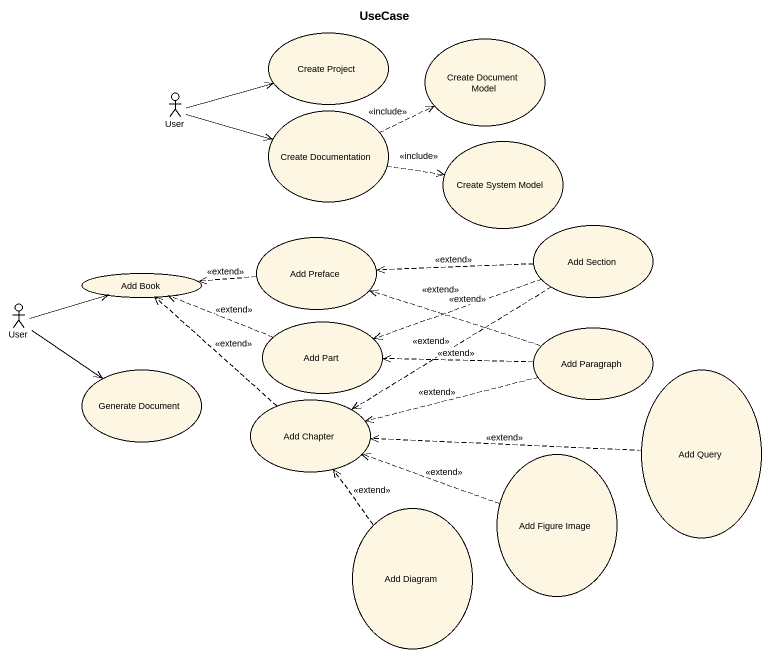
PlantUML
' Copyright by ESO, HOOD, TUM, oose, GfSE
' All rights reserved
@startuml
title UseCase
usecase "Create Project" as Create_Project
usecase "Create Document Model" as Create_Document_Model
actor User
usecase "Create Documentation" as Create_Documentation
usecase "Create System Model" as Create_System_Model
usecase "Add Preface" as Add_Preface
usecase "Add Section" as Add_Section
usecase "Add Book" as Add_Book
actor "User" as User_2
usecase "Add Part" as Add_Part
usecase "Add Paragraph" as Add_Paragraph
usecase "Generate Document" as Generate_Document
usecase "Add Query" as Add_Query
usecase "Add Chapter" as Add_Chapter
usecase "Add Figure Image" as Add_Figure_Image
usecase "Add Diagram" as Add_Diagram
User -right-> Create_Project
User -right-> Create_Documentation
Create_Documentation .right.> Create_Document_Model : <<include>>
Create_Documentation .right.> Create_System_Model : <<include>>
Add_Preface .left.> Add_Book : <<extend>>
Add_Section .left.> Add_Preface : <<extend>>
Add_Section .left.> Add_Part : <<extend>>
Add_Section ..> Add_Chapter : <<extend>>
User_2 -right-> Add_Book
User_2 --> Generate_Document
Add_Part .left.> Add_Book : <<extend>>
Add_Paragraph .left.> Add_Preface : <<extend>>
Add_Paragraph .left.> Add_Part : <<extend>>
Add_Paragraph .left.> Add_Chapter : <<extend>>
Add_Query .left.> Add_Chapter : <<extend>>
Add_Chapter .up.> Add_Book : <<extend>>
Add_Figure_Image .left.> Add_Chapter : <<extend>>
Add_Diagram .up.> Add_Chapter : <<extend>>
@enduml
